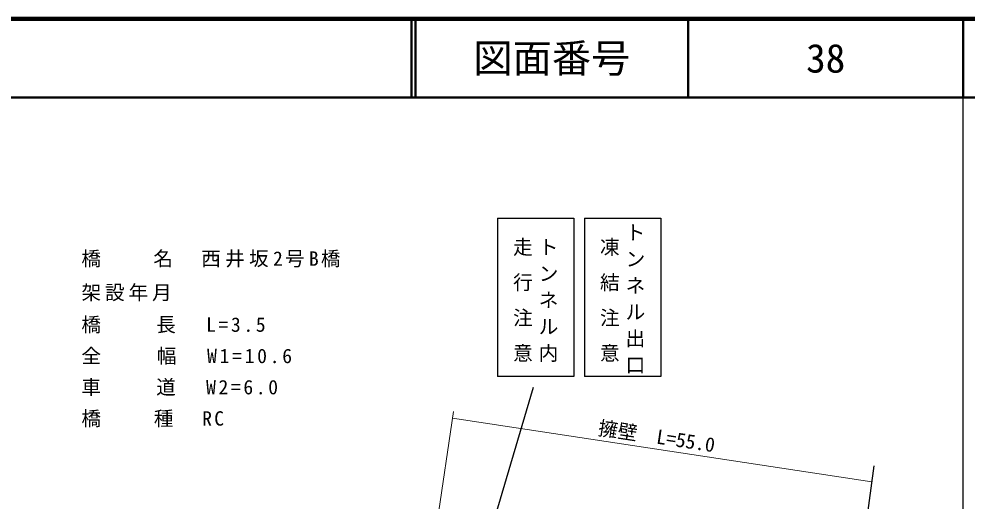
# Model space of a CAD drawing. Units: millimetres at full size, sheet at 1:1000; details may follow other scales. Extents: x 39400 to 680000, y 20000 to 380000.
# Drawn here: x 458744 to 579500, y 318621 to 380000 of the extents above; entities that cross this region are included whole.
import ezdxf
from ezdxf.enums import TextEntityAlignment as Align

# ---------------------------------------------------------------- set-up
doc = ezdxf.new("R2010")
doc.units = ezdxf.units.MM
doc.header["$LTSCALE"] = 1000
for name, color, linetype, lineweight in [('M-BMK-SRVR', 3, 'Continuous', 25), ('M-STR-HTXT', 7, 'Continuous', 13), ('M-STR-STRC', 7, 'Continuous', 25), ('M-TTL', 2, 'Continuous', 140), ('M-TTL-BAND', 7, 'Continuous', 25), ('M-TTL-LINE', 7, 'Continuous', 50)]:
    doc.layers.add(name, color=color, linetype=linetype, lineweight=lineweight)
doc.layers.add('M-TTL-TXT', color=7, linetype='Continuous')
doc.styles.add('@ＭＳ ゴシック', font='')
doc.styles.add('ＭＳ ゴシック', font='')
doc.styles.get('@ＭＳ ゴシック').set_extended_font_data('@MS Gothic')
doc.styles.get('ＭＳ ゴシック').set_extended_font_data('MS Gothic')

msp = doc.modelspace()

# ---------------------------------------------------------------- linework, layer by layer
at = {"layer": 'M-BMK-SRVR'}
msp.add_line((567627, 323105), (559138, 258984), dxfattribs=at)
at = {"layer": 'M-STR-HTXT'}
for p, q in [((506511, 278293), (514094, 330032)), ((513968, 329170), (567358, 321071))]:
    msp.add_line(p, q, dxfattribs=at)
at = {"layer": 'M-STR-STRC'}
for p, q in [((519690, 354625), (529427, 354625)), ((519690, 354625), (519690, 334475)), ((529427, 354625), (529427, 334475)), ((530756, 354625), (540492, 354625)), ((530756, 354625), (530756, 334475)), ((540492, 354625), (540492, 334475)), ((529427, 334475), (519690, 334475)), ((540492, 334475), (530756, 334475)), ((524257, 333088), (505763, 270651))]:
    msp.add_line(p, q, dxfattribs=at)
at = {"layer": 'M-TTL'}
msp.add_line((680000, 380000), (40000, 380000), dxfattribs=at)
at = {"layer": 'M-TTL-BAND'}
msp.add_line((579000, 20000), (579000, 370000), dxfattribs=at)
at = {"layer": 'M-TTL-LINE'}
for p, q in [((508747, 380000), (508747, 370000)), ((509247, 380000), (509247, 370000)), ((543997, 380000), (543997, 370000)), ((579000, 380000), (579000, 370000)), ((40000, 370000), (680000, 370000))]:
    msp.add_line(p, q, dxfattribs=at)

# ---------------------------------------------------------------- texts
at = {"layer": 'M-STR-HTXT', "style": 'ＭＳ ゴシック'}
msp.add_text('擁壁\u3000L=55.0', height=1833, rotation=351.375, dxfattribs=at).set_placement((532345, 326527), align=Align.BOTTOM_LEFT)
at = {"layer": 'M-STR-HTXT', "char_height": 1833, "attachment_point": 7, "style": 'ＭＳ ゴシック'}
for s, insert in [('\\T1.22;橋\u3000\u3000名\u3000西井坂2号B橋', (466701, 348353)), ('\\T1.2;架設年月\u3000', (466701, 344058)), ('\\T1.27;橋\u3000\u3000長\u3000L=3.5', (466701, 339959)), ('\\T1.28;全\u3000\u3000幅\u3000W1=10.6', (466701, 335979)), ('\\T1.27;車\u3000\u3000道\u3000W2=6.0', (466701, 331999)), ('\\T1.23;橋\u3000\u3000種\u3000RC', (466701, 328019))]:
    msp.add_mtext(s, dxfattribs=dict(at, insert=insert))
at = {"layer": 'M-STR-STRC', "char_height": 1833, "attachment_point": 7, "rotation": 270, "style": '@ＭＳ ゴシック'}
for s, insert in [('\\T1.35;トンネル出口', (536177, 354097)), ('\\T1.8;走行注意', (521745, 352236)), ('\\T1.35;トンネル内', (525112, 352236)), ('\\T1.8;凍結注意', (532810, 352236))]:
    msp.add_mtext(s, dxfattribs=dict(at, insert=insert))
at = {"layer": 'M-TTL-TXT', "style": 'ＭＳ ゴシック'}
for s, p in [('図面番号', (526622, 375000)), ('38', (561497, 375000))]:
    msp.add_text(s, height=3666, dxfattribs=at).set_placement(p, align=Align.MIDDLE_CENTER)

doc.saveas('drawing.dxf')
